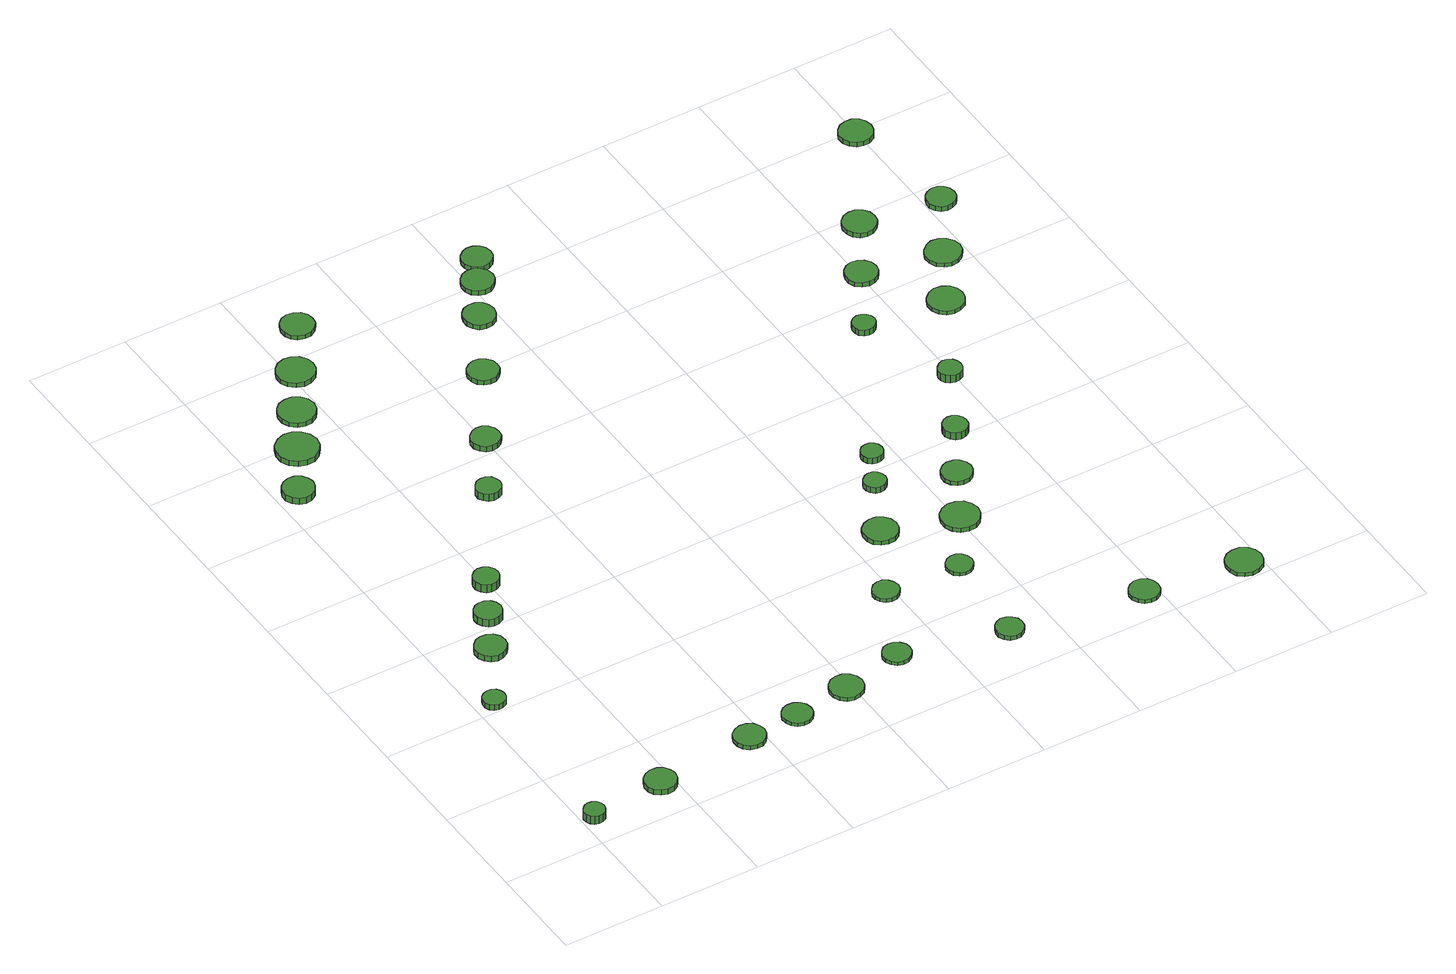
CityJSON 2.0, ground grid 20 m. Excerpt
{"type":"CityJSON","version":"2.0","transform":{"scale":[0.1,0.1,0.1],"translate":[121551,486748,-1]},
"CityObjects":{
"tree1":{"type":"SolitaryVegetationObject","attributes":{"function":"something"},"geometry":[{"type":"MultiSurface","lod":"1","boundaries":[[[0,1,2,3,4,5,6,7,8,9,10,11,12,13,14]],[[15,16,17,18,19,20,21,22,23,24,25,26,27,28,29]],[[0,29,28,1]],[[1,28,27,2]],[[2,27,26,3]],[[3,26,25,4]],[[4,25,24,5]],[[5,24,23,6]],[[6,23,22,7]],[[7,22,21,8]],[[8,21,20,9]],[[9,20,19,10]],[[10,19,18,11]],[[11,18,17,12]],[[12,17,16,13]],[[13,16,15,14]],[[14,15,29,0]]]}]},
"tree2":{"type":"SolitaryVegetationObject","attributes":{"function":"something"},"geometry":[{"type":"MultiSurface","lod":"1","boundaries":[[[30,31,32,33,34,35,36,37,38,39,40,41,42,43,44]],[[45,46,47,48,49,50,51,52,53,54,55,56,57,58,59]],[[30,59,58,31]],[[31,58,57,32]],[[32,57,56,33]],[[33,56,55,34]],[[34,55,54,35]],[[35,54,53,36]],[[36,53,52,37]],[[37,52,51,38]],[[38,51,50,39]],[[39,50,49,40]],[[40,49,48,41]],[[41,48,47,42]],[[42,47,46,43]],[[43,46,45,44]],[[44,45,59,30]]]}]},
"tree3":{"type":"SolitaryVegetationObject","attributes":{"function":"something"},"geometry":[{"type":"MultiSurface","lod":"1","boundaries":[[[60,61,62,63,64,65,66,67,68,69,70,71,72,73,74]],[[75,76,77,78,79,80,81,82,83,84,85,86,87,88,89]],[[60,89,88,61]],[[61,88,87,62]],[[62,87,86,63]],[[63,86,85,64]],[[64,85,84,65]],[[65,84,83,66]],[[66,83,82,67]],[[67,82,81,68]],[[68,81,80,69]],[[69,80,79,70]],[[70,79,78,71]],[[71,78,77,72]],[[72,77,76,73]],[[73,76,75,74]],[[74,75,89,60]]]}]},
"tree4":{"type":"SolitaryVegetationObject","attributes":{"function":"something"},"geometry":[{"type":"MultiSurface","lod":"1","boundaries":[[[90,91,92,93,94,95,96,97,98,99,100,101,102,103,104]],[[105,106,107,108,109,110,111,112,113,114,115,116,117,118,119]],[[90,119,118,91]],[[91,118,117,92]],[[92,117,116,93]],[[93,116,115,94]],[[94,115,114,95]],[[95,114,113,96]],[[96,113,112,97]],[[97,112,111,98]],[[98,111,110,99]],[[99,110,109,100]],[[100,109,108,101]],[[101,108,107,102]],[[102,107,106,103]],[[103,106,105,104]],[[104,105,119,90]]]}]},
"tree5":{"type":"SolitaryVegetationObject","attributes":{"function":"something"},"geometry":[{"type":"MultiSurface","lod":"1","boundaries":[[[120,121,122,123,124,125,126,127,128,129,130,131,132,133,134]],[[135,136,137,138,139,140,141,142,143,144,145,146,147,148,149]],[[120,149,148,121]],[[121,148,147,122]],[[122,147,146,123]],[[123,146,145,124]],[[124,145,144,125]],[[125,144,143,126]],[[126,143,142,127]],[[127,142,141,128]],[[128,141,140,129]],[[129,140,139,130]],[[130,139,138,131]],[[131,138,137,132]],[[132,137,136,133]],[[133,136,135,134]],[[134,135,149,120]]]}]},
"tree6":{"type":"SolitaryVegetationObject","attributes":{"function":"something"},"geometry":[{"type":"MultiSurface","lod":"1","boundaries":[[[150,151,152,153,154,155,156,157,158,159,160,161,162,163,164]],[[165,166,167,168,169,170,171,172,173,174,175,176,177,178,179]],[[150,179,178,151]],[[151,178,177,152]],[[152,177,176,153]],[[153,176,175,154]],[[154,175,174,155]],[[155,174,173,156]],[[156,173,172,157]],[[157,172,171,158]],[[158,171,170,159]],[[159,170,169,160]],[[160,169,168,161]],[[161,168,167,162]],[[162,167,166,163]],[[163,166,165,164]],[[164,165,179,150]]]}]},
"tree7":{"type":"SolitaryVegetationObject","attributes":{"function":"something"},"geometry":[{"type":"MultiSurface","lod":"1","boundaries":[[[180,181,182,183,184,185,186,187,188,189,190,191,192,193,194]],[[195,196,197,198,199,200,201,202,203,204,205,206,207,208,209]],[[180,209,208,181]],[[181,208,207,182]],[[182,207,206,183]],[[183,206,205,184]],[[184,205,204,185]],[[185,204,203,186]],[[186,203,202,187]],[[187,202,201,188]],[[188,201,200,189]],[[189,200,199,190]],[[190,199,198,191]],[[191,198,197,192]],[[192,197,196,193]],[[193,196,195,194]],[[194,195,209,180]]]}]},
"tree8":{"type":"SolitaryVegetationObject","attributes":{"function":"something"},"geometry":[{"type":"MultiSurface","lod":"1","boundaries":[[[210,211,212,213,214,215,216,217,218,219,220,221,222,223,224]],[[225,226,227,228,229,230,231,232,233,234,235,236,237,238,239]],[[210,239,238,211]],[[211,238,237,212]],[[212,237,236,213]],[[213,236,235,214]],[[214,235,234,215]],[[215,234,233,216]],[[216,233,232,217]],[[217,232,231,218]],[[218,231,230,219]],[[219,230,229,220]],[[220,229,228,221]],[[221,228,227,222]],[[222,227,226,223]],[[223,226,225,224]],[[224,225,239,210]]]}]},
"tree9":{"type":"SolitaryVegetationObject","attributes":{"function":"something"},"geometry":[{"type":"MultiSurface","lod":"1","boundaries":[[[240,241,242,243,244,245,246,247,248,249,250,251,252,253,254]],[[255,256,257,258,259,260,261,262,263,264,265,266,267,268,269]],[[240,269,268,241]],[[241,268,267,242]],[[242,267,266,243]],[[243,266,265,244]],[[244,265,264,245]],[[245,264,263,246]],[[246,263,262,247]],[[247,262,261,248]],[[248,261,260,249]],[[249,260,259,250]],[[250,259,258,251]],[[251,258,257,252]],[[252,257,256,253]],[[253,256,255,254]],[[254,255,269,240]]]}]},
"tree10":{"type":"SolitaryVegetationObject","attributes":{"function":"something"},"geometry":[{"type":"MultiSurface","lod":"1","boundaries":[[[270,271,272,273,274,275,276,277,278,279,280,281,282,283,284]],[[285,286,287,288,289,290,291,292,293,294,295,296,297,298,299]],[[270,299,298,271]],[[271,298,297,272]],[[272,297,296,273]],[[273,296,295,274]],[[274,295,294,275]],[[275,294,293,276]],[[276,293,292,277]],[[277,292,291,278]],[[278,291,290,279]],[[279,290,289,280]],[[280,289,288,281]],[[281,288,287,282]],[[282,287,286,283]],[[283,286,285,284]],[[284,285,299,270]]]}]},
"tree11":{"type":"SolitaryVegetationObject","attributes":{"function":"something"},"geometry":[{"type":"MultiSurface","lod":"1","boundaries":[[[300,301,302,303,304,305,306,307,308,309,310,311,312,313,314]],[[315,316,317,318,319,320,321,322,323,324,325,326,327,328,329]],[[300,329,328,301]],[[301,328,327,302]],[[302,327,326,303]],[[303,326,325,304]],[[304,325,324,305]],[[305,324,323,306]],[[306,323,322,307]],[[307,322,321,308]],[[308,321,320,309]],[[309,320,319,310]],[[310,319,318,311]],[[311,318,317,312]],[[312,317,316,313]],[[313,316,315,314]],[[314,315,329,300]]]}]},
"tree12":{"type":"SolitaryVegetationObject","attributes":{"function":"something"},"geometry":[{"type":"MultiSurface","lod":"1","boundaries":[[[330,331,332,333,334,335,336,337,338,339,340,341,342,343,344]],[[345,346,347,348,349,350,351,352,353,354,355,356,357,358,359]],[[330,359,358,331]],[[331,358,357,332]],[[332,357,356,333]],[[333,356,355,334]],[[334,355,354,335]],[[335,354,353,336]],[[336,353,352,337]],[[337,352,351,338]],[[338,351,350,339]],[[339,350,349,340]],[[340,349,348,341]],[[341,348,347,342]],[[342,347,346,343]],[[343,346,345,344]],[[344,345,359,330]]]}]},
"tree13":{"type":"SolitaryVegetationObject","attributes":{"function":"something"},"geometry":[{"type":"MultiSurface","lod":"1","boundaries":[[[360,361,362,363,364,365,366,367,368,369,370,371,372,373,374]],[[375,376,377,378,379,380,381,382,383,384,385,386,387,388,389]],[[360,389,388,361]],[[361,388,387,362]],[[362,387,386,363]],[[363,386,385,364]],[[364,385,384,365]],[[365,384,383,366]],[[366,383,382,367]],[[367,382,381,368]],[[368,381,380,369]],[[369,380,379,370]],[[370,379,378,371]],[[371,378,377,372]],[[372,377,376,373]],[[373,376,375,374]],[[374,375,389,360]]]}]},
"tree14":{"type":"SolitaryVegetationObject","attributes":{"function":"something"},"geometry":[{"type":"MultiSurface","lod":"1","boundaries":[[[390,391,392,393,394,395,396,397,398,399,400,401,402,403,404]],[[405,406,407,408,409,410,411,412,413,414,415,416,417,418,419]],[[390,419,418,391]],[[391,418,417,392]],[[392,417,416,393]],[[393,416,415,394]],[[394,415,414,395]],[[395,414,413,396]],[[396,413,412,397]],[[397,412,411,398]],[[398,411,410,399]],[[399,410,409,400]],[[400,409,408,401]],[[401,408,407,402]],[[402,407,406,403]],[[403,406,405,404]],[[404,405,419,390]]]}]},
"tree15":{"type":"SolitaryVegetationObject","attributes":{"function":"something"},"geometry":[{"type":"MultiSurface","lod":"1","boundaries":[[[420,421,422,423,424,425,426,427,428,429,430,431,432,433,434]],[[435,436,437,438,439,440,441,442,443,444,445,446,447,448,449]],[[420,449,448,421]],[[421,448,447,422]],[[422,447,446,423]],[[423,446,445,424]],[[424,445,444,425]],[[425,444,443,426]],[[426,443,442,427]],[[427,442,441,428]],[[428,441,440,429]],[[429,440,439,430]],[[430,439,438,431]],[[431,438,437,432]],[[432,437,436,433]],[[433,436,435,434]],[[434,435,449,420]]]}]},
"tree16":{"type":"SolitaryVegetationObject","attributes":{"function":"something"},"geometry":[{"type":"MultiSurface","lod":"1","boundaries":[[[450,451,452,453,454,455,456,457,458,459,460,461,462,463,464]],[[465,466,467,468,469,470,471,472,473,474,475,476,477,478,479]],[[450,479,478,451]],[[451,478,477,452]],[[452,477,476,453]],[[453,476,475,454]],[[454,475,474,455]],[[455,474,473,456]],[[456,473,472,457]],[[457,472,471,458]],[[458,471,470,459]],[[459,470,469,460]],[[460,469,468,461]],[[461,468,467,462]],[[462,467,466,463]],[[463,466,465,464]],[[464,465,479,450]]]}]},
"tree17":{"type":"SolitaryVegetationObject","attributes":{"function":"something"},"geometry":[{"type":"MultiSurface","lod":"1","boundaries":[[[480,481,482,483,484,485,486,487,488,489,490,491,492,493,494]],[[495,496,497,498,499,500,501,502,503,504,505,506,507,508,509]],[[480,509,508,481]],[[481,508,507,482]],[[482,507,506,483]],[[483,506,505,484]],[[484,505,504,485]],[[485,504,503,486]],[[486,503,502,487]],[[487,502,501,488]],[[488,501,500,489]],[[489,500,499,490]],[[490,499,498,491]],[[491,498,497,492]],[[492,497,496,493]],[[493,496,495,494]],[[494,495,509,480]]]}]},
"tree18":{"type":"SolitaryVegetationObject","attributes":{"function":"something"},"geometry":[{"type":"MultiSurface","lod":"1","boundaries":[[[510,511,512,513,514,515,516,517,518,519,520,521,522,523,524]],[[525,526,527,528,529,530,531,532,533,534,535,536,537,538,539]],[[510,539,538,511]],[[511,538,537,512]],[[512,537,536,513]],[[513,536,535,514]],[[514,535,534,515]],[[515,534,533,516]],[[516,533,532,517]],[[517,532,531,518]],[[518,531,530,519]],[[519,530,529,520]],[[520,529,528,521]],[[521,528,527,522]],[[522,527,526,523]],[[523,526,525,524]],[[524,525,539,510]]]}]},
"tree19":{"type":"SolitaryVegetationObject","attributes":{"function":"something"},"geometry":[{"type":"MultiSurface","lod":"1","boundaries":[[[540,541,542,543,544,545,546,547,548,549,550,551,552,553,554]],[[555,556,557,558,559,560,561,562,563,564,565,566,567,568,569]],[[540,569,568,541]],[[541,568,567,542]],[[542,567,566,543]],[[543,566,565,544]],[[544,565,564,545]],[[545,564,563,546]],[[546,563,562,547]],[[547,562,561,548]],[[548,561,560,549]],[[549,560,559,550]],[[550,559,558,551]],[[551,558,557,552]],[[552,557,556,553]],[[553,556,555,554]],[[554,555,569,540]]]}]},
"tree20":{"type":"SolitaryVegetationObject","attributes":{"function":"something"},"geometry":[{"type":"MultiSurface","lod":"1","boundaries":[[[570,571,572,573,574,575,576,577,578,579,580,581,582,583,584]],[[585,586,587,588,589,590,591,592,593,594,595,596,597,598,599]],[[570,599,598,571]],[[571,598,597,572]],[[572,597,596,573]],[[573,596,595,574]],[[574,595,594,575]],[[575,594,593,576]],[[576,593,592,577]],[[577,592,591,578]],[[578,591,590,579]],[[579,590,589,580]],[[580,589,588,581]],[[581,588,587,582]],[[582,587,586,583]],[[583,586,585,584]],[[584,585,599,570]]]}]},
"tree21":{"type":"SolitaryVegetationObject","attributes":{"function":"something"},"geometry":[{"type":"MultiSurface","lod":"1","boundaries":[[[600,601,602,603,604,605,606,607,608,609,610,611,612,613,614]],[[615,616,617,618,619,620,621,622,623,624,625,626,627,628,629]],[[600,629,628,601]],[[601,628,627,602]],[[602,627,626,603]],[[603,626,625,604]],[[604,625,624,605]],[[605,624,623,606]],[[606,623,622,607]],[[607,622,621,608]],[[608,621,620,609]],[[609,620,619,610]],[[610,619,618,611]],[[611,618,617,612]],[[612,617,616,613]],[[613,616,615,614]],[[614,615,629,600]]]}]},
"tree22":{"type":"SolitaryVegetationObject","attributes":{"function":"something"},"geometry":[{"type":"MultiSurface","lod":"1","boundaries":[[[630,631,632,633,634,635,636,637,638,639,640,641,642,643,644]],[[645,646,647,648,649,650,651,652,653,654,655,656,657,658,659]],[[630,659,658,631]],[[631,658,657,632]],[[632,657,656,633]],[[633,656,655,634]],[[634,655,654,635]],[[635,654,653,636]],[[636,653,652,637]],[[637,652,651,638]],[[638,651,650,639]],[[639,650,649,640]],[[640,649,648,641]],[[641,648,647,642]],[[642,647,646,643]],[[643,646,645,644]],[[644,645,659,630]]]}]},
"tree23":{"type":"SolitaryVegetationObject","attributes":{"function":"something"},"geometry":[{"type":"MultiSurface","lod":"1","boundaries":[[[660,661,662,663,664,665,666,667,668,669,670,671,672,673,674]],[[675,676,677,678,679,680,681,682,683,684,685,686,687,688,689]],[[660,689,688,661]],[[661,688,687,662]],[[662,687,686,663]],[[663,686,685,664]],[[664,685,684,665]],[[665,684,683,666]],[[666,683,682,667]],[[667,682,681,668]],[[668,681,680,669]],[[669,680,679,670]],[[670,679,678,671]],[[671,678,677,672]],[[672,677,676,673]],[[673,676,675,674]],[[674,675,689,660]]]}]},
"tree24":{"type":"SolitaryVegetationObject","attributes":{"function":"something"},"geometry":[{"type":"MultiSurface","lod":"1","boundaries":[[[690,691,692,693,694,695,696,697,698,699,700,701,702,703,704]],[[705,706,707,708,709,710,711,712,713,714,715,716,717,718,719]],[[690,719,718,691]],[[691,718,717,692]],[[692,717,716,693]],[[693,716,715,694]],[[694,715,714,695]],[[695,714,713,696]],[[696,713,712,697]],[[697,712,711,698]],[[698,711,710,699]],[[699,710,709,700]],[[700,709,708,701]],[[701,708,707,702]],[[702,707,706,703]],[[703,706,705,704]],[[704,705,719,690]]]}]},
"tree25":{"type":"SolitaryVegetationObject","attributes":{"function":"something"},"geometry":[{"type":"MultiSurface","lod":"1","boundaries":[[[720,721,722,723,724,725,726,727,728,729,730,731,732,733,734]],[[735,736,737,738,739,740,741,742,743,744,745,746,747,748,749]],[[720,749,748,721]],[[721,748,747,722]],[[722,747,746,723]],[[723,746,745,724]],[[724,745,744,725]],[[725,744,743,726]],[[726,743,742,727]],[[727,742,741,728]],[[728,741,740,729]],[[729,740,739,730]],[[730,739,738,731]],[[731,738,737,732]],[[732,737,736,733]],[[733,736,735,734]],[[734,735,749,720]]]}]},
"tree26":{"type":"SolitaryVegetationObject","attributes":{"function":"something"},"geometry":[{"type":"MultiSurface","lod":"1","boundaries":[[[750,751,752,753,754,755,756,757,758,759,760,761,762,763,764]],[[765,766,767,768,769,770,771,772,773,774,775,776,777,778,779]],[[750,779,778,751]],[[751,778,777,752]],[[752,777,776,753]],[[753,776,775,754]],[[754,775,774,755]],[[755,774,773,756]],[[756,773,772,757]],[[757,772,771,758]],[[758,771,770,759]],[[759,770,769,760]],[[760,769,768,761]],[[761,768,767,762]],[[762,767,766,763]],[[763,766,765,764]],[[764,765,779,750]]]}]},
"tree27":{"type":"SolitaryVegetationObject","attributes":{"function":"something"},"geometry":[{"type":"MultiSurface","lod":"1","boundaries":[[[780,781,782,783,784,785,786,787,788,789,790,791,792,793,794]],[[795,796,797,798,799,800,801,802,803,804,805,806,807,808,809]],[[780,809,808,781]],[[781,808,807,782]],[[782,807,806,783]],[[783,806,805,784]],[[784,805,804,785]],[[785,804,803,786]],[[786,803,802,787]],[[787,802,801,788]],[[788,801,800,789]],[[789,800,799,790]],[[790,799,798,791]],[[791,798,797,792]],[[792,797,796,793]],[[793,796,795,794]],[[794,795,809,780]]]}]},
"tree28":{"type":"SolitaryVegetationObject","attributes":{"function":"something"},"geometry":[{"type":"MultiSurface","lod":"1","boundaries":[[[810,811,812,813,814,815,816,817,818,819,820,821,822,823,824]],[[825,826,827,828,829,830,831,832,833,834,835,836,837,838,839]],[[810,839,838,811]],[[811,838,837,812]],[[812,837,836,813]],[[813,836,835,814]],[[814,835,834,815]],[[815,834,833,816]],[[816,833,832,817]],[[817,832,831,818]],[[818,831,830,819]],[[819,830,829,820]],[[820,829,828,821]],[[821,828,827,822]],[[822,827,826,823]],[[823,826,825,824]],[[824,825,839,810]]]}]},
"tree29":{"type":"SolitaryVegetationObject","attributes":{"function":"something"},"geometry":[{"type":"MultiSurface","lod":"1","boundaries":[[[840,841,842,843,844,845,846,847,848,849,850,851,852,853,854]],[[855,856,857,858,859,860,861,862,863,864,865,866,867,868,869]],[[840,869,868,841]],[[841,868,867,842]],[[842,867,866,843]],[[843,866,865,844]],[[844,865,864,845]],[[845,864,863,846]],[[846,863,862,847]],[[847,862,861,848]],[[848,861,860,849]],[[849,860,859,850]],[[850,859,858,851]],[[851,858,857,852]],[[852,857,856,853]],[[853,856,855,854]],[[854,855,869,840]]]}]},
"tree30":{"type":"SolitaryVegetationObject","attributes":{"function":"something"},"geometry":[{"type":"MultiSurface","lod":"1","boundaries":[[[870,871,872,873,874,875,876,877,878,879,880,881,882,883,884]],[[885,886,887,888,889,890,891,892,893,894,895,896,897,898,899]],[[870,899,898,871]],[[871,898,897,872]],[[872,897,896,873]],[[873,896,895,874]],[[874,895,894,875]],[[875,894,893,876]],[[876,893,892,877]],[[877,892,891,878]],[[878,891,890,879]],[[879,890,889,880]],[[880,889,888,881]],[[881,888,887,882]],[[882,887,886,883]],[[883,886,885,884]],[[884,885,899,870]]]}]},
"tree31":{"type":"SolitaryVegetationObject","attributes":{"function":"something"},"geometry":[{"type":"MultiSurface","lod":"1","boundaries":[[[900,901,902,903,904,905,906,907,908,909,910,911,912,913,914]],[[915,916,917,918,919,920,921,922,923,924,925,926,927,928,929]],[[900,929,928,901]],[[901,928,927,902]],[[902,927,926,903]],[[903,926,925,904]],[[904,925,924,905]],[[905,924,923,906]],[[906,923,922,907]],[[907,922,921,908]],[[908,921,920,909]],[[909,920,919,910]],[[910,919,918,911]],[[911,918,917,912]],[[912,917,916,913]],[[913,916,915,914]],[[914,915,929,900]]]}]},
"tree32":{"type":"SolitaryVegetationObject","attributes":{"function":"something"},"geometry":[{"type":"MultiSurface","lod":"1","boundaries":[[[930,931,932,933,934,935,936,937,938,939,940,941,942,943,944]],[[945,946,947,948,949,950,951,952,953,954,955,956,957,958,959]],[[930,959,958,931]],[[931,958,957,932]],[[932,957,956,933]],[[933,956,955,934]],[[934,955,954,935]],[[935,954,953,936]],[[936,953,952,937]],[[937,952,951,938]],[[938,951,950,939]],[[939,950,949,940]],[[940,949,948,941]],[[941,948,947,942]],[[942,947,946,943]],[[943,946,945,944]],[[944,945,959,930]]]}]},
"tree33":{"type":"SolitaryVegetationObject","attributes":{"function":"something"},"geometry":[{"type":"MultiSurface","lod":"1","boundaries":[[[960,961,962,963,964,965,966,967,968,969,970,971,972,973,974]],[[975,976,977,978,979,980,981,982,983,984,985,986,987,988,989]],[[960,989,988,961]],[[961,988,987,962]],[[962,987,986,963]],[[963,986,985,964]],[[964,985,984,965]],[[965,984,983,966]],[[966,983,982,967]],[[967,982,981,968]],[[968,981,980,969]],[[969,980,979,970]],[[970,979,978,971]],[[971,978,977,972]],[[972,977,976,973]],[[973,976,975,974]],[[974,975,989,960]]]}]},
"tree34":{"type":"SolitaryVegetationObject","attributes":{"function":"something"},"geometry":[{"type":"MultiSurface","lod":"1","boundaries":[[[990,991,992,993,994,995,996,997,998,999,1000,1001,1002,1003,1004]],[[1005,1006,1007,1008,1009,1010,1011,1012,1013,1014,1015,1016,1017,1018,1019]],[[990,1019,1018,991]],[[991,1018,1017,992]],[[992,1017,1016,993]],[[993,1016,1015,994]],[[994,1015,1014,995]],[[995,1014,1013,996]],[[996,1013,1012,997]],[[997,1012,1011,998]],[[998,1011,1010,999]],[[999,1010,1009,1000]],[[1000,1009,1008,1001]],[[1001,1008,1007,1002]],[[1002,1007,1006,1003]],[[1003,1006,1005,1004]],[[1004,1005,1019,990]]]}]},
"tree35":{"type":"SolitaryVegetationObject","attributes":{"function":"something"},"geometry":[{"type":"MultiSurface","lod":"1","boundaries":[[[1020,1021,1022,1023,1024,1025,1026,1027,1028,1029,1030,1031,1032,1033,1034]],[[1035,1036,1037,1038,1039,1040,1041,1042,1043,1044,1045,1046,1047,1048,1049]],[[1020,1049,1048,1021]],[[1021,1048,1047,1022]],[[1022,1047,1046,1023]],[[1023,1046,1045,1024]],[[1024,1045,1044,1025]],[[1025,1044,1043,1026]],[[1026,1043,1042,1027]],[[1027,1042,1041,1028]],[[1028,1041,1040,1029]],[[1029,1040,1039,1030]],[[1030,1039,1038,1031]],[[1031,1038,1037,1032]],[[1032,1037,1036,1033]],[[1033,1036,1035,1034]],[[1034,1035,1049,1020]]]}]},
"tree36":{"type":"SolitaryVegetationObject","attributes":{"function":"something"},"geometry":[{"type":"MultiSurface","lod":"1","boundaries":[[[1050,1051,1052,1053,1054,1055,1056,1057,1058,1059,1060,1061,1062,1063,1064]],[[1065,1066,1067,1068,1069,1070,1071,1072,1073,1074,1075,1076,1077,1078,1079]],[[1050,1079,1078,1051]],[[1051,1078,1077,1052]],[[1052,1077,1076,1053]],[[1053,1076,1075,1054]],[[1054,1075,1074,1055]],[[1055,1074,1073,1056]],[[1056,1073,1072,1057]],[[1057,1072,1071,1058]],[[1058,1071,1070,1059]],[[1059,1070,1069,1060]],[[1060,1069,1068,1061]],[[1061,1068,1067,1062]],[[1062,1067,1066,1063]],[[1063,1066,1065,1064]],[[1064,1065,1079,1050]]]}]},
"tree37":{"type":"SolitaryVegetationObject","attributes":{"function":"something"},"geometry":[{"type":"MultiSurface","lod":"1","boundaries":[[[1080,1081,1082,1083,1084,1085,1086,1087,1088,1089,1090,1091,1092,1093,1094]],[[1095,1096,1097,1098,1099,1100,1101,1102,1103,1104,1105,1106,1107,1108,1109]],[[1080,1109,1108,1081]],[[1081,1108,1107,1082]],[[1082,1107,1106,1083]],[[1083,1106,1105,1084]],[[1084,1105,1104,1085]],[[1085,1104,1103,1086]],[[1086,1103,1102,1087]],[[1087,1102,1101,1088]],[[1088,1101,1100,1089]],[[1089,1100,1099,1090]],[[1090,1099,1098,1091]],[[1091,1098,1097,1092]],[[1092,1097,1096,1093]],[[1093,1096,1095,1094]],[[1094,1095,1109,1080]]]}]},
"tree38":{"type":"SolitaryVegetationObject","attributes":{"function":"something"},"geometry":[{"type":"MultiSurface","lod":"1","boundaries":[[[1110,1111,1112,1113,1114,1115,1116,1117,1118,1119,1120,1121,1122,1123,1124]],[[1125,1126,1127,1128,1129,1130,1131,1132,1133,1134,1135,1136,1137,1138,1139]],[[1110,1139,1138,1111]],[[1111,1138,1137,1112]],[[1112,1137,1136,1113]],[[1113,1136,1135,1114]],[[1114,1135,1134,1115]],[[1115,1134,1133,1116]],[[1116,1133,1132,1117]],[[1117,1132,1131,1118]],[[1118,1131,1130,1119]],[[1119,1130,1129,1120]],[[1120,1129,1128,1121]],[[1121,1128,1127,1122]],[[1122,1127,1126,1123]],[[1123,1126,1125,1124]],[[1124,1125,1139,1110]]]}]},
"tree39":{"type":"SolitaryVegetationObject","attributes":{"function":"something"}},
"tree40":{"type":"SolitaryVegetationObject","attributes":{"function":"something"},"geometry":[{"type":"MultiSurface","lod":"1","boundaries":[[[1140,1141,1142,1143,1144,1145,1146,1147,1148,1149,1150,1151,1152,1153,1154]],[[1155,1156,1157,1158,1159,1160,1161,1162,1163,1164,1165,1166,1167,1168,1169]],[[1140,1169,1168,1141]],[[1141,1168,1167,1142]],[[1142,1167,1166,1143]],[[1143,1166,1165,1144]],[[1144,1165,1164,1145]],[[1145,1164,1163,1146]],[[1146,1163,1162,1147]],[[1147,1162,1161,1148]],[[1148,1161,1160,1149]],[[1149,1160,1159,1150]],[[1150,1159,1158,1151]],[[1151,1158,1157,1152]],[[1152,1157,1156,1153]],[[1153,1156,1155,1154]],[[1154,1155,1169,1140]]]}]},
"tree41":{"type":"SolitaryVegetationObject","attributes":{"function":"something"},"geometry":[{"type":"MultiSurface","lod":"1","boundaries":[[[1170,1171,1172,1173,1174,1175,1176,1177,1178,1179,1180,1181,1182,1183,1184]],[[1185,1186,1187,1188,1189,1190,1191,1192,1193,1194,1195,1196,1197,1198,1199]],[[1170,1199,1198,1171]],[[1171,1198,1197,1172]],[[1172,1197,1196,1173]],[[1173,1196,1195,1174]],[[1174,1195,1194,1175]],[[1175,1194,1193,1176]],[[1176,1193,1192,1177]],[[1177,1192,1191,1178]],[[1178,1191,1190,1179]],[[1179,1190,1189,1180]],[[1180,1189,1188,1181]],[[1181,1188,1187,1182]],[[1182,1187,1186,1183]],[[1183,1186,1185,1184]],[[1184,1185,1199,1170]]]}]}
},
"vertices":[
[47,67,25],[45,76,25],[40,83,25],[33,87,25],[24,88,25],[16,85,25],[10,79,25],[6,72,25],[6,63,25],[10,55,25],[16,50,25],[24,47,25],[33,48,25],[40,52,25],[45,59,25],[45,59,7],[40,52,7],[33,48,7],[24,47,7],[16,50,7],[10,55,7],[6,63,7],[6,72,7],[10,79,7],[16,85,7],[24,88,7],[33,87,7],[40,83,7],[45,76,7],[47,67,7],
[61,424,19],[59,433,19],[54,441,19],[46,445,19],[37,446,19],[28,443,19],[21,437,19],[18,429,19],[18,420,19],[21,412,19],[28,406,19],[37,403,19],[46,404,19],[54,408,19],[59,416,19],[59,416,7],[54,408,7],[46,404,7],[37,403,7],[28,406,7],[21,412,7],[18,420,7],[18,429,7],[21,437,7],[28,443,7],[37,446,7],[46,445,7],[54,441,7],[59,433,7],[61,424,7],
[204,81,19],[201,93,19],[194,104,19],[183,110,19],[170,111,19],[158,107,19],[148,99,19],[143,87,19],[143,74,19],[148,63,19],[158,54,19],[170,50,19],[183,52,19],[194,58,19],[201,68,19],[201,68,7],[194,58,7],[183,52,7],[170,50,7],[158,54,7],[148,63,7],[143,74,7],[143,87,7],[148,99,7],[158,107,7],[170,111,7],[183,110,7],[194,104,7],[201,93,7],[204,81,7],
[138,546,20],[136,559,20],[128,569,20],[117,575,20],[105,576,20],[93,573,20],[84,564,20],[78,553,20],[78,540,20],[84,529,20],[93,520,20],[105,516,20],[117,518,20],[128,524,20],[136,534,20],[136,534,7],[128,524,7],[117,518,7],[105,516,7],[93,520,7],[84,529,7],[78,540,7],[78,553,7],[84,564,7],[93,573,7],[105,576,7],[117,575,7],[128,569,7],[136,559,7],[138,546,7],
[179,626,23],[176,637,23],[170,646,23],[160,651,23],[149,652,23],[139,649,23],[131,642,23],[126,632,23],[126,621,23],[131,611,23],[139,603,23],[149,600,23],[160,601,23],[170,606,23],[176,615,23],[176,615,7],[170,606,7],[160,601,7],[149,600,7],[139,603,7],[131,611,7],[126,621,7],[126,632,7],[131,642,7],[139,649,7],[149,652,7],[160,651,7],[170,646,7],[176,637,7],[179,626,7],
[75,1089,21],[72,1101,21],[65,1111,21],[54,1118,21],[41,1119,21],[29,1115,21],[20,1107,21],[14,1095,21],[14,1082,21],[20,1071,21],[29,1062,21],[41,1058,21],[54,1059,21],[65,1066,21],[72,1076,21],[72,1076,7],[65,1066,7],[54,1059,7],[41,1058,7],[29,1062,7],[20,1071,7],[14,1082,7],[14,1095,7],[20,1107,7],[29,1115,7],[41,1119,7],[54,1118,7],[65,1111,7],[72,1101,7],[75,1089,7],
[403,102,16],[400,114,16],[393,125,16],[382,131,16],[369,132,16],[357,128,16],[347,120,16],[342,108,16],[342,95,16],[347,84,16],[357,75,16],[369,71,16],[382,72,16],[393,79,16],[400,89,16],[400,89,7],[393,79,7],[382,72,7],[369,71,7],[357,75,7],[347,84,7],[342,95,7],[342,108,7],[347,120,7],[357,128,7],[369,132,7],[382,131,7],[393,125,7],[400,114,7],[403,102,7],
[222,705,25],[220,715,25],[214,723,25],[205,728,25],[194,730,25],[185,726,25],[177,719,25],[173,710,25],[173,700,25],[177,690,25],[185,683,25],[194,680,25],[205,681,25],[214,686,25],[220,695,25],[220,695,7],[214,686,7],[205,681,7],[194,680,7],[185,683,7],[177,690,7],[173,700,7],[173,710,7],[177,719,7],[185,726,7],[194,730,7],[205,728,7],[214,723,7],[220,715,7],[222,705,7],
[143,1185,19],[139,1202,19],[129,1215,19],[115,1224,19],[98,1226,19],[82,1220,19],[69,1209,19],[62,1194,19],[62,1177,19],[69,1161,19],[82,1150,19],[98,1145,19],[115,1146,19],[129,1155,19],[139,1168,19],[139,1168,7],[129,1155,7],[115,1146,7],[98,1145,7],[82,1150,7],[69,1161,7],[62,1177,7],[62,1194,7],[69,1209,7],[82,1220,7],[98,1226,7],[115,1224,7],[129,1215,7],[139,1202,7],[143,1185,7],
[505,109,14],[503,120,14],[496,130,14],[485,136,14],[473,137,14],[462,134,14],[453,126,14],[448,115,14],[448,103,14],[453,92,14],[462,84,14],[473,80,14],[485,81,14],[496,87,14],[503,97,14],[503,97,7],[496,87,7],[485,81,7],[473,80,7],[462,84,7],[453,92,7],[448,103,7],[448,115,7],[453,126,7],[462,134,7],[473,137,7],[485,136,7],[496,130,7],[503,120,7],[505,109,7],
[191,1271,17],[188,1286,17],[179,1298,17],[166,1306,17],[151,1307,17],[137,1303,17],[126,1293,17],[120,1279,17],[120,1264,17],[126,1250,17],[137,1240,17],[151,1236,17],[166,1237,17],[179,1245,17],[188,1257,17],[188,1257,7],[179,1245,7],[166,1237,7],[151,1236,7],[137,1240,7],[126,1250,7],[120,1264,7],[120,1279,7],[126,1293,7],[137,1303,7],[151,1307,7],[166,1306,7],[179,1298,7],[188,1286,7],[191,1271,7],
[356,912,23],[353,922,23],[348,930,23],[339,935,23],[329,936,23],[319,933,23],[312,926,23],[307,917,23],[307,907,23],[312,898,23],[319,891,23],[329,888,23],[339,889,23],[348,894,23],[353,902,23],[353,902,7],[348,894,7],[339,889,7],[329,888,7],[319,891,7],[312,898,7],[307,907,7],[307,917,7],[312,926,7],[319,933,7],[329,936,7],[339,935,7],[348,930,7],[353,922,7],[356,912,7],
[247,1365,17],[244,1379,17],[235,1392,17],[222,1399,17],[207,1401,17],[192,1396,17],[181,1386,17],[175,1372,17],[175,1357,17],[181,1343,17],[192,1333,17],[207,1328,17],[222,1330,17],[235,1337,17],[244,1350,17],[244,1350,7],[235,1337,7],[222,1330,7],[207,1328,7],[192,1333,7],[181,1343,7],[175,1357,7],[175,1372,7],[181,1386,7],[192,1396,7],[207,1401,7],[222,1399,7],[235,1392,7],[244,1379,7],[247,1365,7],
[621,124,15],[618,137,15],[610,148,15],[598,155,15],[585,156,15],[572,152,15],[562,143,15],[556,130,15],[556,117,15],[562,104,15],[572,95,15],[585,91,15],[598,93,15],[610,99,15],[618,110,15],[618,110,7],[610,99,7],[598,93,7],[585,91,7],[572,95,7],[562,104,7],[556,117,7],[556,130,7],[562,143,7],[572,152,7],[585,156,7],[598,155,7],[610,148,7],[618,137,7],[621,124,7],
[428,1032,19],[426,1043,19],[419,1053,19],[409,1059,19],[397,1060,19],[386,1056,19],[377,1048,19],[372,1038,19],[372,1026,19],[377,1015,19],[386,1007,19],[397,1004,19],[409,1005,19],[419,1011,19],[426,1020,19],[426,1020,7],[419,1011,7],[409,1005,7],[397,1004,7],[386,1007,7],[377,1015,7],[372,1026,7],[372,1038,7],[377,1048,7],[386,1056,7],[397,1060,7],[409,1059,7],[419,1053,7],[426,1043,7],[428,1032,7],
[311,1469,16],[309,1482,16],[301,1493,16],[289,1499,16],[276,1501,16],[263,1497,16],[253,1488,16],[248,1475,16],[248,1462,16],[253,1450,16],[263,1441,16],[276,1437,16],[289,1438,16],[301,1445,16],[309,1456,16],[309,1456,7],[301,1445,7],[289,1438,7],[276,1437,7],[263,1441,7],[253,1450,7],[248,1462,7],[248,1475,7],[253,1488,7],[263,1497,7],[276,1501,7],[289,1499,7],[301,1493,7],[309,1482,7],[311,1469,7],
[740,154,15],[738,165,15],[731,174,15],[721,180,15],[710,181,15],[699,178,15],[691,170,15],[686,160,15],[686,148,15],[691,138,15],[699,130,15],[710,127,15],[721,128,15],[731,134,15],[738,143,15],[738,143,7],[731,134,7],[721,128,7],[710,127,7],[699,130,7],[691,138,7],[686,148,7],[686,160,7],[691,170,7],[699,178,7],[710,181,7],[721,180,7],[731,174,7],[738,165,7],[740,154,7],
[523,1189,17],[521,1201,17],[513,1211,17],[502,1218,17],[490,1219,17],[478,1215,17],[469,1207,17],[464,1195,17],[464,1183,17],[469,1171,17],[478,1163,17],[490,1159,17],[502,1160,17],[513,1167,17],[521,1177,17],[521,1177,7],[513,1167,7],[502,1160,7],[490,1159,7],[478,1163,7],[469,1171,7],[464,1183,7],[464,1195,7],[469,1207,7],[478,1215,7],[490,1219,7],[502,1218,7],[513,1211,7],[521,1201,7],[523,1189,7],
[812,308,15],[809,319,15],[803,327,15],[794,333,15],[783,334,15],[773,331,15],[765,323,15],[760,313,15],[760,303,15],[765,293,15],[773,286,15],[783,282,15],[794,283,15],[803,289,15],[809,298,15],[809,298,7],[803,289,7],[794,283,7],[783,282,7],[773,286,7],[765,293,7],[760,303,7],[760,313,7],[765,323,7],[773,331,7],[783,334,7],[794,333,7],[803,327,7],[809,319,7],[812,308,7],
[945,106,16],[943,117,16],[936,126,16],[927,131,16],[916,133,16],[905,129,16],[897,122,16],[892,111,16],[892,100,16],[897,90,16],[905,82,16],[916,79,16],[927,80,16],[936,86,16],[943,95,16],[943,95,7],[936,86,7],[927,80,7],[916,79,7],[905,82,7],[897,90,7],[892,100,7],[892,111,7],[897,122,7],[905,129,7],[916,133,7],[927,131,7],[936,126,7],[943,117,7],[945,106,7],
[598,1321,17],[595,1334,17],[588,1344,17],[577,1351,17],[564,1352,17],[551,1348,17],[542,1339,17],[537,1327,17],[537,1315,17],[542,1303,17],[551,1294,17],[564,1290,17],[577,1291,17],[588,1298,17],[595,1308,17],[595,1308,7],[588,1298,7],[577,1291,7],[564,1290,7],[551,1294,7],[542,1303,7],[537,1315,7],[537,1327,7],[542,1339,7],[551,1348,7],[564,1352,7],[577,1351,7],[588,1344,7],[595,1334,7],[598,1321,7],
[897,451,16],[894,465,16],[886,476,16],[874,483,16],[860,484,16],[847,480,16],[836,471,16],[831,458,16],[831,444,16],[836,431,16],[847,422,16],[860,418,16],[874,419,16],[886,426,16],[894,437,16],[894,437,7],[886,426,7],[874,419,7],[860,418,7],[847,422,7],[836,431,7],[831,444,7],[831,458,7],[836,471,7],[847,480,7],[860,484,7],[874,483,7],[886,476,7],[894,465,7],[897,451,7],
[960,299,15],[957,310,15],[951,318,15],[942,324,15],[931,325,15],[921,321,15],[913,314,15],[909,305,15],[909,294,15],[913,284,15],[921,277,15],[931,274,15],[942,275,15],[951,280,15],[957,289,15],[957,289,7],[951,280,7],[942,275,7],[931,274,7],[921,277,7],[913,284,7],[909,294,7],[909,305,7],[913,314,7],[921,321,7],[931,325,7],[942,324,7],[951,318,7],[957,310,7],[960,299,7],
[646,1402,16],[643,1415,16],[635,1425,16],[624,1432,16],[611,1433,16],[599,1429,16],[589,1420,16],[584,1408,16],[584,1395,16],[589,1383,16],[599,1375,16],[611,1371,16],[624,1372,16],[635,1379,16],[643,1389,16],[643,1389,6],[635,1379,6],[624,1372,6],[611,1371,6],[599,1375,6],[589,1383,6],[584,1395,6],[584,1408,6],[589,1420,6],[599,1429,6],[611,1433,6],[624,1432,6],[635,1425,6],[643,1415,6],[646,1402,6],
[675,1455,17],[672,1467,17],[665,1477,17],[654,1483,17],[642,1484,17],[631,1480,17],[622,1472,17],[617,1461,17],[617,1449,17],[622,1438,17],[631,1430,17],[642,1426,17],[654,1427,17],[665,1433,17],[672,1443,17],[672,1443,6],[665,1433,6],[654,1427,6],[642,1426,6],[631,1430,6],[622,1438,6],[617,1449,6],[617,1461,6],[622,1472,6],[631,1480,6],[642,1484,6],[654,1483,6],[665,1477,6],[672,1467,6],[675,1455,6],
[945,565,20],[943,574,20],[938,581,20],[930,586,20],[921,587,20],[913,584,20],[906,578,20],[902,570,20],[902,561,20],[906,553,20],[913,546,20],[921,544,20],[930,545,20],[938,549,20],[943,556,20],[943,556,7],[938,549,7],[930,545,7],[921,544,7],[913,546,7],[906,553,7],[902,561,7],[902,570,7],[906,578,7],[913,584,7],[921,587,7],[930,586,7],[938,581,7],[943,574,7],[945,565,7],
[1042,409,16],[1038,424,16],[1029,437,16],[1016,444,16],[1000,446,16],[985,441,16],[974,431,16],[968,417,16],[968,401,16],[974,387,16],[985,377,16],[1000,372,16],[1016,373,16],[1029,381,16],[1038,394,16],[1038,394,7],[1029,381,7],[1016,373,7],[1000,372,7],[985,377,7],[974,387,7],[968,401,7],[968,417,7],[974,431,7],[985,441,7],[1000,446,7],[1016,444,7],[1029,437,7],[1038,424,7],[1042,409,7],
[981,634,21],[979,643,21],[974,650,21],[967,654,21],[958,655,21],[949,652,21],[943,647,21],[939,638,21],[939,630,21],[943,622,21],[949,616,21],[958,613,21],[967,614,21],[974,618,21],[979,625,21],[979,625,8],[974,618,8],[967,614,8],[958,613,8],[949,616,8],[943,622,8],[939,630,8],[939,638,8],[943,647,8],[949,652,8],[958,655,8],[967,654,8],[974,650,8],[979,643,8],[981,634,8],
[1203,65,16],[1201,77,16],[1194,87,16],[1183,93,16],[1171,94,16],[1160,90,16],[1151,82,16],[1146,71,16],[1146,59,16],[1151,48,16],[1160,40,16],[1171,36,16],[1183,37,16],[1194,43,16],[1201,53,16],[1201,53,8],[1194,43,8],[1183,37,8],[1171,36,8],[1160,40,8],[1151,48,8],[1146,59,8],[1146,71,8],[1151,82,8],[1160,90,8],[1171,94,8],[1183,93,8],[1194,87,8],[1201,77,8],[1203,65,8],
[1091,512,17],[1088,524,17],[1081,534,17],[1071,540,17],[1058,542,17],[1047,538,17],[1037,529,17],[1032,518,17],[1032,506,17],[1037,495,17],[1047,486,17],[1058,483,17],[1071,484,17],[1081,490,17],[1088,500,17],[1088,500,8],[1081,490,8],[1071,484,8],[1058,483,8],[1047,486,8],[1037,495,8],[1032,506,8],[1032,518,8],[1037,529,8],[1047,538,8],[1058,542,8],[1071,540,8],[1081,534,8],[1088,524,8],[1091,512,8],
[1145,614,24],[1143,624,24],[1137,632,24],[1129,637,24],[1119,638,24],[1109,635,24],[1102,628,24],[1098,619,24],[1098,609,24],[1102,600,24],[1109,593,24],[1119,590,24],[1129,591,24],[1137,596,24],[1143,604,24],[1143,604,8],[1137,596,8],[1129,591,8],[1119,590,8],[1109,593,8],[1102,600,8],[1098,609,8],[1098,619,8],[1102,628,8],[1109,635,8],[1119,638,8],[1129,637,8],[1137,632,8],[1143,624,8],[1145,614,8],
[1401,37,17],[1398,51,17],[1390,63,17],[1377,71,17],[1362,72,17],[1348,68,17],[1337,58,17],[1332,44,17],[1332,30,17],[1337,16,17],[1348,7,17],[1362,2,17],[1377,4,17],[1390,11,17],[1398,23,17],[1398,23,9],[1390,11,9],[1377,4,9],[1362,2,9],[1348,7,9],[1337,16,9],[1332,30,9],[1332,44,9],[1337,58,9],[1348,68,9],[1362,72,9],[1377,71,9],[1390,63,9],[1398,51,9],[1401,37,9],
[1155,938,20],[1153,947,20],[1147,954,20],[1139,959,20],[1130,960,20],[1121,957,20],[1114,951,20],[1111,942,20],[1111,933,20],[1114,925,20],[1121,918,20],[1130,916,20],[1139,917,20],[1147,921,20],[1153,929,20],[1153,929,7],[1147,921,7],[1139,917,7],[1130,916,7],[1121,918,7],[1114,925,7],[1111,933,7],[1111,942,7],[1114,951,7],[1121,957,7],[1130,960,7],[1139,959,7],[1147,954,7],[1153,947,7],[1155,938,7],
[1217,748,25],[1215,757,25],[1210,765,25],[1201,770,25],[1192,771,25],[1183,768,25],[1176,761,25],[1172,753,25],[1172,743,25],[1176,735,25],[1183,729,25],[1192,726,25],[1201,727,25],[1210,731,25],[1215,739,25],[1215,739,8],[1210,731,8],[1201,727,8],[1192,726,8],[1183,729,8],[1176,735,8],[1172,743,8],[1172,753,8],[1176,761,8],[1183,768,8],[1192,771,8],[1201,770,8],[1210,765,8],[1215,757,8],[1217,748,8],
[1234,1060,17],[1232,1072,17],[1224,1083,17],[1213,1089,17],[1200,1091,17],[1188,1087,17],[1178,1078,17],[1173,1066,17],[1173,1053,17],[1178,1041,17],[1188,1033,17],[1200,1029,17],[1213,1030,17],[1224,1037,17],[1232,1047,17],[1232,1047,7],[1224,1037,7],[1213,1030,7],[1200,1029,7],[1188,1033,7],[1178,1041,7],[1173,1053,7],[1173,1066,7],[1178,1078,7],[1188,1087,7],[1200,1091,7],[1213,1089,7],[1224,1083,7],[1232,1072,7],[1234,1060,7],
[1327,919,16],[1324,933,16],[1316,945,16],[1303,952,16],[1289,954,16],[1275,949,16],[1264,939,16],[1258,926,16],[1258,912,16],[1264,898,16],[1275,889,16],[1289,884,16],[1303,886,16],[1316,893,16],[1324,905,16],[1324,905,8],[1316,893,8],[1303,886,8],[1289,884,8],[1275,889,8],[1264,898,8],[1258,912,8],[1258,926,8],[1264,939,8],[1275,949,8],[1289,954,8],[1303,952,8],[1316,945,8],[1324,933,8],[1327,919,8],
[1304,1177,16],[1302,1190,16],[1294,1201,16],[1282,1208,16],[1269,1209,16],[1256,1205,16],[1246,1196,16],[1241,1184,16],[1241,1170,16],[1246,1158,16],[1256,1149,16],[1269,1145,16],[1282,1146,16],[1294,1153,16],[1302,1164,16],[1302,1164,6],[1294,1153,6],[1282,1146,6],[1269,1145,6],[1256,1149,6],[1246,1158,6],[1241,1170,6],[1241,1184,6],[1246,1196,6],[1256,1205,6],[1269,1209,6],[1282,1208,6],[1294,1201,6],[1302,1190,6],[1304,1177,6],
[1392,1032,15],[1389,1046,15],[1380,1058,15],[1368,1065,15],[1353,1067,15],[1340,1062,15],[1329,1052,15],[1323,1039,15],[1323,1025,15],[1329,1011,15],[1340,1002,15],[1353,997,15],[1368,999,15],[1380,1006,15],[1389,1018,15],[1389,1018,7],[1380,1006,7],[1368,999,7],[1353,997,7],[1340,1002,7],[1329,1011,7],[1323,1025,7],[1323,1039,7],[1329,1052,7],[1340,1062,7],[1353,1067,7],[1368,1065,7],[1380,1058,7],[1389,1046,7],[1392,1032,7],
[1458,1157,17],[1456,1168,17],[1449,1178,17],[1439,1184,17],[1427,1185,17],[1416,1181,17],[1408,1174,17],[1403,1163,17],[1403,1151,17],[1408,1141,17],[1416,1133,17],[1427,1129,17],[1439,1131,17],[1449,1136,17],[1456,1146,17],[1456,1146,6],[1449,1136,6],[1439,1131,6],[1427,1129,6],[1416,1133,6],[1408,1141,6],[1403,1151,6],[1403,1163,6],[1408,1174,6],[1416,1181,6],[1427,1185,6],[1439,1184,6],[1449,1178,6],[1456,1168,6],[1458,1157,6],
[1429,1389,16],[1426,1402,16],[1419,1413,16],[1407,1420,16],[1394,1421,16],[1381,1417,16],[1371,1408,16],[1365,1396,16],[1365,1382,16],[1371,1370,16],[1381,1361,16],[1394,1357,16],[1407,1358,16],[1419,1365,16],[1426,1376,16],[1426,1376,6],[1419,1365,6],[1407,1358,6],[1394,1357,6],[1381,1361,6],[1371,1370,6],[1365,1382,6],[1365,1396,6],[1371,1408,6],[1381,1417,6],[1394,1421,6],[1407,1420,6],[1419,1413,6],[1426,1402,6],[1429,1389,6]
]}
